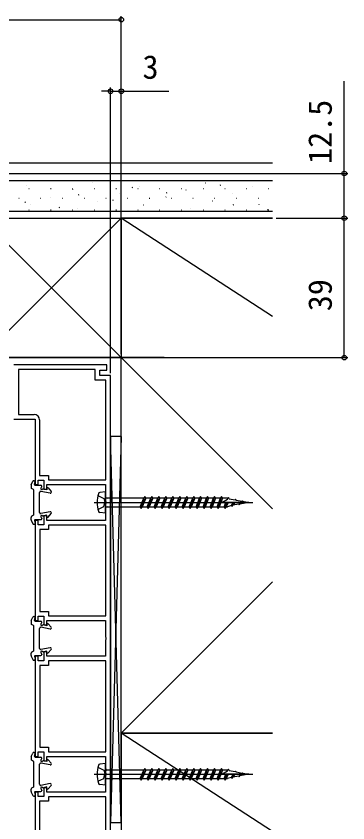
# Model space of a CAD drawing. Units: millimetres, scale not verified. Extents: x -525 to 525, y -808 to 806.
# Drawn here: x 291.1 to 383.7, y -169.5 to 56.1 of the extents above; entities that cross this region are included whole.
import ezdxf
from ezdxf.enums import TextEntityAlignment as Align

# ---------------------------------------------------------------- set-up
doc = ezdxf.new("R2010")
doc.units = ezdxf.units.MM
doc.header["$LTSCALE"] = 4
for name, color, linetype in [('0-3_YKK_11', 7, 'Continuous'), ('0-5_YKK_13', 4, 'Continuous'), ('0-7_YKK_D', 6, 'Continuous'), ('0-9_YSS_K', 3, 'Continuous')]:
    doc.layers.add(name, color=color, linetype=linetype)
doc.styles.add('ＭＳ ゴシック', font='')
doc.styles.get('ＭＳ ゴシック').set_extended_font_data('MS Gothic')

msp = doc.modelspace()

# ---------------------------------------------------------------- linework, layer by layer
at = {"layer": '0-3_YKK_11'}
for points in [[(317.41, -180.397), (317.41, -44.397), (314.41, -44.397), (314.41, -42.897), (316.41, -42.897), (316.41, -41.397), (290.41, -41.397)], [(316.11, -73.597), (316.11, -45.697), (313.11, -45.697), (313.11, -42.697), (291.71, -42.697), (291.71, -55.297), (296.11, -55.297)], [(290.41, -56.597), (296.41, -56.597), (296.41, -74.897), (297.21, -74.897), (297.21, -73.647), (298.81, -73.647), (298.81, -76.147), (299.61, -76.147), (299.61, -74.897), (316.01, -74.897), (316.01, -79.439), (316.13, -79.622), (316.13, -80.172), (316.01, -80.355), (316.01, -84.897), (299.61, -84.897), (299.61, -83.647), (298.81, -83.647), (298.81, -86.147), (297.21, -86.147), (297.21, -84.897), (296.41, -84.897), (296.41, -112.897), (297.21, -112.897), (297.21, -111.647), (298.81, -111.647), (298.81, -114.147), (299.61, -114.147), (299.61, -112.897), (316.01, -112.897), (316.01, -117.439), (316.13, -117.622), (316.13, -118.172)], [(297.61, -56.797), (297.61, -72.347), (300.11, -72.347), (300.11, -73.597), (316.11, -73.597)], [(316.13, -118.172), (316.01, -118.355), (316.01, -122.897), (299.61, -122.897), (299.61, -121.647), (298.81, -121.647), (298.81, -124.147), (297.21, -124.147), (297.21, -122.897), (296.41, -122.897), (296.41, -150.897), (297.21, -150.897), (297.21, -149.647), (298.81, -149.647), (298.81, -152.147), (299.61, -152.147), (299.61, -150.897), (316.01, -150.897), (316.01, -155.439), (316.13, -155.622), (316.13, -156.172), (316.01, -156.355), (316.01, -160.897), (299.61, -160.897), (299.61, -159.647), (298.81, -159.647), (298.81, -162.147), (297.21, -162.147), (297.21, -160.897), (296.41, -160.897), (296.41, -179.197)]]:
    msp.add_lwpolyline(points, dxfattribs=at)
for points in [[(316.11, -111.597), (316.11, -86.197), (300.11, -86.197), (300.11, -87.447), (297.71, -87.447), (297.71, -110.347), (300.11, -110.347), (300.11, -111.597)], [(316.11, -149.597), (316.11, -124.197), (300.11, -124.197), (300.11, -125.447), (297.71, -125.447), (297.71, -148.347), (300.11, -148.347), (300.11, -149.597)], [(297.61, -179.197), (316.11, -179.197), (316.11, -162.197), (300.11, -162.197), (300.11, -163.447), (297.61, -163.447)]]:
    msp.add_lwpolyline(points, close=True, dxfattribs=at)
msp.add_arc((296.11, -56.797), 1.5, 0.00001, 89.99999, dxfattribs=at)
at = {"layer": '0-5_YKK_13'}
for p, q in [((172.51, 15.103), (362.689, 15.103)), ((295.242, -74.934), (295.727, -73.963)), ((295.995, -73.797), (296.21, -73.797)), ((296.215, -74.852), (296.405, -74.043)), ((295.21, -75.068), (295.21, -75.731)), ((295.869, -76.309), (295.351, -75.985)), ((296.01, -83.231), (296.01, -76.563)), ((296.41, -75.097), (297.91, -75.097)), ((298.21, -75.478), (298.21, -75.397)), ((299.61, -76.347), (298.714, -76.123)), ((299.61, -75.947), (299.61, -76.347)), ((299.959, -75.814), (300.834, -76.798)), ((297.61, -82.697), (297.61, -77.097)), ((300.554, -77.292), (297.966, -76.802)), ((316.01, -76.897), (314.45, -77.061)), ((316.01, -82.897), (316.01, -76.897)), ((326.708, -78.727), (316.51, -78.727)), ((325.733, -81.067), (326.708, -78.727)), ((326.01, -81.547), (326.985, -78.247)), ((327.262, -78.727), (326.287, -81.067)), ((328.658, -78.727), (327.262, -78.727)), ((327.683, -81.067), (328.658, -78.727)), ((327.96, -81.547), (328.935, -78.247)), ((329.212, -78.727), (328.237, -81.067)), ((330.608, -78.727), (329.212, -78.727)), ((329.633, -81.067), (330.608, -78.727)), ((329.91, -81.547), (330.885, -78.247)), ((331.162, -78.727), (330.187, -81.067)), ((332.558, -78.727), (331.162, -78.727)), ((331.583, -81.067), (332.558, -78.727)), ((331.86, -81.547), (332.835, -78.247)), ((333.112, -78.727), (332.137, -81.067)), ((334.508, -78.727), (333.112, -78.727)), ((333.533, -81.067), (334.508, -78.727)), ((333.81, -81.547), (334.785, -78.247)), ((335.062, -78.727), (334.087, -81.067)), ((336.458, -78.727), (335.062, -78.727)), ((335.483, -81.067), (336.458, -78.727)), ((335.76, -81.547), (336.735, -78.247)), ((337.012, -78.727), (336.037, -81.067)), ((338.408, -78.727), (337.012, -78.727)), ((337.433, -81.067), (338.408, -78.727)), ((337.71, -81.547), (338.685, -78.247)), ((338.962, -78.727), (337.987, -81.067)), ((340.358, -78.727), (338.962, -78.727)), ((339.383, -81.067), (340.358, -78.727)), ((339.66, -81.547), (340.635, -78.247)), ((340.912, -78.727), (339.937, -81.067)), ((342.308, -78.727), (340.912, -78.727)), ((341.333, -81.067), (342.308, -78.727)), ((341.61, -81.547), (342.585, -78.247)), ((342.862, -78.727), (341.887, -81.067)), ((344.258, -78.727), (342.862, -78.727)), ((343.283, -81.067), (344.258, -78.727)), ((343.56, -81.547), (344.535, -78.247)), ((344.812, -78.727), (343.837, -81.067)), ((346.208, -78.727), (344.812, -78.727)), ((345.233, -81.067), (346.208, -78.727)), ((345.51, -81.547), (346.485, -78.247)), ((346.762, -78.727), (345.787, -81.067)), ((348.158, -78.727), (346.762, -78.727)), ((347.183, -81.067), (348.158, -78.727)), ((347.46, -81.547), (348.435, -78.247)), ((348.712, -78.727), (347.737, -81.067)), ((350.055, -78.727), (348.712, -78.727)), ((350.055, -78.727), (350.229, -78.761)), ((350.112, -78.972), (350.168, -78.867)), ((350.581, -78.83), (352.233, -79.155)), ((312.868, -79.897), (357.168, -79.897)), ((316.51, -81.067), (325.733, -81.067)), ((326.287, -81.067), (327.683, -81.067)), ((328.237, -81.067), (329.633, -81.067)), ((330.187, -81.067), (331.583, -81.067)), ((332.137, -81.067), (333.533, -81.067)), ((334.087, -81.067), (335.483, -81.067)), ((336.037, -81.067), (337.433, -81.067)), ((337.987, -81.067), (339.383, -81.067)), ((339.937, -81.067), (341.333, -81.067)), ((341.887, -81.067), (343.283, -81.067)), ((343.837, -81.067), (345.233, -81.067)), ((345.787, -81.067), (347.183, -81.067)), ((347.737, -81.067), (349.133, -81.067)), ((349.133, -81.067), (349.621, -79.897)), ((349.41, -81.547), (349.936, -79.897)), ((350.227, -79.897), (349.687, -81.067)), ((349.687, -81.067), (350.055, -81.067)), ((351.18, -80.749), (350.055, -81.067)), ((351.18, -80.749), (351.746, -79.897)), ((351.36, -81.059), (351.904, -79.897)), ((352.099, -79.897), (351.58, -80.678)), ((353.206, -80.391), (351.58, -80.678)), ((352.463, -79.2), (354.216, -79.544)), ((353.206, -80.391), (353.824, -79.897)), ((353.206, -80.391), (353.31, -80.572)), ((353.31, -80.572), (353.905, -79.897)), ((356.01, -79.897), (353.517, -80.336)), ((354.004, -79.897), (353.666, -80.168)), ((354.216, -79.544), (354.285, -79.466)), ((354.345, -79.57), (354.285, -79.466)), ((354.345, -79.57), (356.01, -79.897)), ((300.554, -82.502), (297.966, -82.992)), ((299.61, -83.447), (298.714, -83.671)), ((299.61, -83.847), (299.61, -83.447)), ((299.959, -83.98), (300.834, -82.996)), ((316.01, -82.897), (314.45, -82.733)), ((295.21, -84.726), (295.21, -84.063)), ((295.242, -84.86), (295.727, -85.831)), ((295.869, -83.485), (295.351, -83.809)), ((296.215, -84.943), (296.405, -85.752)), ((296.41, -84.697), (297.91, -84.697)), ((298.21, -84.317), (298.21, -84.397)), ((295.995, -85.997), (296.21, -85.997)), ((295.242, -112.934), (295.727, -111.963)), ((295.995, -111.797), (296.21, -111.797)), ((296.215, -112.852), (296.405, -112.043)), ((295.21, -113.068), (295.21, -113.731)), ((295.869, -114.309), (295.351, -113.985)), ((296.01, -121.231), (296.01, -114.563)), ((296.41, -113.097), (297.91, -113.097)), ((300.554, -115.292), (297.966, -114.802)), ((298.21, -113.478), (298.21, -113.397)), ((299.61, -114.347), (298.714, -114.123)), ((299.61, -113.947), (299.61, -114.347)), ((299.959, -113.814), (300.834, -114.798)), ((297.61, -120.697), (297.61, -115.097)), ((295.869, -121.485), (295.351, -121.809)), ((300.554, -120.502), (297.966, -120.992)), ((299.61, -121.447), (298.714, -121.671)), ((299.61, -121.847), (299.61, -121.447)), ((299.959, -121.98), (300.834, -120.996)), ((295.21, -122.726), (295.21, -122.063)), ((295.242, -122.86), (295.727, -123.831)), ((295.995, -123.997), (296.21, -123.997)), ((296.215, -122.943), (296.405, -123.752)), ((296.41, -122.697), (297.91, -122.697)), ((298.21, -122.317), (298.21, -122.397)), ((295.21, -151.068), (295.21, -151.731)), ((295.242, -150.934), (295.727, -149.963)), ((295.995, -149.797), (296.21, -149.797)), ((296.215, -150.852), (296.405, -150.043)), ((296.41, -151.097), (297.91, -151.097)), ((295.869, -152.309), (295.351, -151.985)), ((296.01, -159.231), (296.01, -152.563)), ((297.61, -158.697), (297.61, -153.097)), ((300.554, -153.292), (297.966, -152.802)), ((298.21, -151.478), (298.21, -151.397)), ((299.61, -152.347), (298.714, -152.123)), ((299.61, -151.947), (299.61, -152.347)), ((299.959, -151.814), (300.834, -152.798)), ((316.01, -152.897), (314.45, -153.061)), ((316.01, -158.897), (316.01, -152.897)), ((326.708, -154.727), (316.51, -154.727)), ((325.733, -157.067), (326.708, -154.727)), ((326.01, -157.547), (326.985, -154.247)), ((327.262, -154.727), (326.287, -157.067)), ((328.658, -154.727), (327.262, -154.727)), ((327.683, -157.067), (328.658, -154.727)), ((327.96, -157.547), (328.935, -154.247)), ((329.212, -154.727), (328.237, -157.067)), ((330.608, -154.727), (329.212, -154.727)), ((329.633, -157.067), (330.608, -154.727)), ((329.91, -157.547), (330.885, -154.247)), ((331.162, -154.727), (330.187, -157.067)), ((332.558, -154.727), (331.162, -154.727)), ((331.583, -157.067), (332.558, -154.727)), ((331.86, -157.547), (332.835, -154.247)), ((333.112, -154.727), (332.137, -157.067)), ((334.508, -154.727), (333.112, -154.727)), ((333.533, -157.067), (334.508, -154.727)), ((333.81, -157.547), (334.785, -154.247)), ((335.062, -154.727), (334.087, -157.067)), ((336.458, -154.727), (335.062, -154.727)), ((335.483, -157.067), (336.458, -154.727)), ((335.76, -157.547), (336.735, -154.247)), ((337.012, -154.727), (336.037, -157.067)), ((338.408, -154.727), (337.012, -154.727)), ((337.433, -157.067), (338.408, -154.727)), ((337.71, -157.547), (338.685, -154.247)), ((338.962, -154.727), (337.987, -157.067)), ((340.358, -154.727), (338.962, -154.727)), ((339.383, -157.067), (340.358, -154.727)), ((339.66, -157.547), (340.635, -154.247)), ((340.912, -154.727), (339.937, -157.067)), ((342.308, -154.727), (340.912, -154.727)), ((341.333, -157.067), (342.308, -154.727)), ((341.61, -157.547), (342.585, -154.247)), ((342.862, -154.727), (341.887, -157.067)), ((344.258, -154.727), (342.862, -154.727)), ((343.283, -157.067), (344.258, -154.727)), ((343.56, -157.547), (344.535, -154.247)), ((344.812, -154.727), (343.837, -157.067)), ((346.208, -154.727), (344.812, -154.727)), ((345.233, -157.067), (346.208, -154.727)), ((345.51, -157.547), (346.485, -154.247)), ((346.762, -154.727), (345.787, -157.067)), ((348.158, -154.727), (346.762, -154.727)), ((347.183, -157.067), (348.158, -154.727)), ((347.46, -157.547), (348.435, -154.247)), ((348.712, -154.727), (347.737, -157.067)), ((350.055, -154.727), (348.712, -154.727)), ((350.055, -154.727), (350.229, -154.761)), ((350.112, -154.972), (350.168, -154.867)), ((350.581, -154.83), (352.233, -155.155)), ((352.463, -155.2), (354.216, -155.544)), ((354.216, -155.544), (354.285, -155.466)), ((354.345, -155.57), (354.285, -155.466)), ((354.345, -155.57), (356.01, -155.897)), ((312.868, -155.897), (357.168, -155.897)), ((316.51, -157.067), (325.733, -157.067)), ((326.287, -157.067), (327.683, -157.067)), ((328.237, -157.067), (329.633, -157.067)), ((330.187, -157.067), (331.583, -157.067)), ((332.137, -157.067), (333.533, -157.067)), ((334.087, -157.067), (335.483, -157.067)), ((336.037, -157.067), (337.433, -157.067)), ((337.987, -157.067), (339.383, -157.067)), ((339.937, -157.067), (341.333, -157.067)), ((341.887, -157.067), (343.283, -157.067)), ((343.837, -157.067), (345.233, -157.067)), ((345.787, -157.067), (347.183, -157.067)), ((347.737, -157.067), (349.133, -157.067)), ((349.133, -157.067), (349.621, -155.897)), ((349.41, -157.547), (349.936, -155.897)), ((350.227, -155.897), (349.687, -157.067)), ((349.687, -157.067), (350.055, -157.067)), ((351.18, -156.749), (350.055, -157.067)), ((351.18, -156.749), (351.746, -155.897)), ((351.36, -157.059), (351.904, -155.897)), ((352.099, -155.897), (351.58, -156.678)), ((353.206, -156.391), (351.58, -156.678)), ((353.206, -156.391), (353.824, -155.897)), ((353.206, -156.391), (353.31, -156.572)), ((353.31, -156.572), (353.905, -155.897)), ((356.01, -155.897), (353.517, -156.336)), ((354.004, -155.897), (353.666, -156.168)), ((295.21, -160.726), (295.21, -160.063)), ((295.869, -159.485), (295.351, -159.809)), ((300.554, -158.502), (297.966, -158.992)), ((299.61, -159.447), (298.714, -159.671)), ((299.61, -159.847), (299.61, -159.447)), ((299.959, -159.98), (300.834, -158.996)), ((316.01, -158.897), (314.45, -158.733)), ((295.242, -160.86), (295.727, -161.831)), ((295.995, -161.997), (296.21, -161.997)), ((296.215, -160.943), (296.405, -161.752)), ((296.41, -160.697), (297.91, -160.697)), ((298.21, -160.317), (298.21, -160.397))]:
    msp.add_line(p, q, dxfattribs=at)
for points in [[(313.902, -77.944), (315.52, -78.75), (315.805, -79.895)], [(327.262, -78.727), (326.985, -78.247), (326.708, -78.727)], [(329.212, -78.727), (328.935, -78.247), (328.658, -78.727)], [(331.162, -78.727), (330.885, -78.247), (330.608, -78.727)], [(333.112, -78.727), (332.835, -78.247), (332.558, -78.727)], [(335.062, -78.727), (334.785, -78.247), (334.508, -78.727)], [(337.012, -78.727), (336.735, -78.247), (336.458, -78.727)], [(338.962, -78.727), (338.685, -78.247), (338.408, -78.727)], [(340.912, -78.727), (340.635, -78.247), (340.358, -78.727)], [(342.862, -78.727), (342.585, -78.247), (342.308, -78.727)], [(344.812, -78.727), (344.535, -78.247), (344.258, -78.727)], [(346.762, -78.727), (346.485, -78.247), (346.208, -78.727)], [(348.712, -78.727), (348.435, -78.247), (348.158, -78.727)], [(350.581, -78.83), (350.385, -78.491), (350.168, -78.867)], [(313.902, -81.847), (315.52, -81.04), (315.805, -79.895)], [(325.733, -81.067), (326.01, -81.547), (326.287, -81.067)], [(327.683, -81.067), (327.96, -81.547), (328.237, -81.067)], [(329.633, -81.067), (329.91, -81.547), (330.187, -81.067)], [(331.583, -81.067), (331.86, -81.547), (332.137, -81.067)], [(333.533, -81.067), (333.81, -81.547), (334.087, -81.067)], [(335.483, -81.067), (335.76, -81.547), (336.037, -81.067)], [(337.433, -81.067), (337.71, -81.547), (337.987, -81.067)], [(339.383, -81.067), (339.66, -81.547), (339.937, -81.067)], [(341.333, -81.067), (341.61, -81.547), (341.887, -81.067)], [(343.283, -81.067), (343.56, -81.547), (343.837, -81.067)], [(345.233, -81.067), (345.51, -81.547), (345.787, -81.067)], [(347.183, -81.067), (347.46, -81.547), (347.737, -81.067)], [(356.01, -79.897), (348.51, -79.897), (350.112, -78.972)], [(349.133, -81.067), (349.41, -81.547), (349.687, -81.067)], [(351.18, -80.749), (351.36, -81.059), (351.58, -80.678)], [(352.463, -79.2), (352.335, -78.978), (352.233, -79.155)], [(313.902, -153.944), (315.52, -154.75), (315.805, -155.895)], [(327.262, -154.727), (326.985, -154.247), (326.708, -154.727)], [(329.212, -154.727), (328.935, -154.247), (328.658, -154.727)], [(331.162, -154.727), (330.885, -154.247), (330.608, -154.727)], [(333.112, -154.727), (332.835, -154.247), (332.558, -154.727)], [(335.062, -154.727), (334.785, -154.247), (334.508, -154.727)], [(337.012, -154.727), (336.735, -154.247), (336.458, -154.727)], [(338.962, -154.727), (338.685, -154.247), (338.408, -154.727)], [(340.912, -154.727), (340.635, -154.247), (340.358, -154.727)], [(342.862, -154.727), (342.585, -154.247), (342.308, -154.727)], [(344.812, -154.727), (344.535, -154.247), (344.258, -154.727)], [(346.762, -154.727), (346.485, -154.247), (346.208, -154.727)], [(348.712, -154.727), (348.435, -154.247), (348.158, -154.727)], [(356.01, -155.897), (348.51, -155.897), (350.112, -154.972)], [(350.581, -154.83), (350.385, -154.491), (350.168, -154.867)], [(352.463, -155.2), (352.335, -154.978), (352.233, -155.155)], [(313.902, -157.847), (315.52, -157.04), (315.805, -155.895)], [(325.733, -157.067), (326.01, -157.547), (326.287, -157.067)], [(327.683, -157.067), (327.96, -157.547), (328.237, -157.067)], [(329.633, -157.067), (329.91, -157.547), (330.187, -157.067)], [(331.583, -157.067), (331.86, -157.547), (332.137, -157.067)], [(333.533, -157.067), (333.81, -157.547), (334.087, -157.067)], [(335.483, -157.067), (335.76, -157.547), (336.037, -157.067)], [(337.433, -157.067), (337.71, -157.547), (337.987, -157.067)], [(339.383, -157.067), (339.66, -157.547), (339.937, -157.067)], [(341.333, -157.067), (341.61, -157.547), (341.887, -157.067)], [(343.283, -157.067), (343.56, -157.547), (343.837, -157.067)], [(345.233, -157.067), (345.51, -157.547), (345.787, -157.067)], [(347.183, -157.067), (347.46, -157.547), (347.737, -157.067)], [(349.133, -157.067), (349.41, -157.547), (349.687, -157.067)], [(351.18, -156.749), (351.36, -157.059), (351.58, -156.678)]]:
    msp.add_lwpolyline(points, dxfattribs=at)
for centre, radius, start, end in [((295.995, -74.097), 0.3, 90, 153.43495), ((296.21, -73.997), 0.2, 346.81597, 90), ((295.51, -75.068), 0.3, 153.43495, 180), ((295.51, -75.731), 0.3, 180, 237.99462), ((295.71, -76.563), 0.3, 0, 57.99462), ((296.41, -74.897), 0.2, 166.81597, 270), ((297.91, -75.397), 0.3, 0, 90), ((298.21, -75.997), 0.3, 120, 315.96376), ((297.91, -75.478), 0.3, 300, 0), ((298.641, -76.414), 0.3, 75.96376, 135.96376), ((299.81, -75.947), 0.2, 41.64858, 180), ((297.91, -77.097), 0.3, 79.29046, 180), ((300.61, -76.997), 0.3, 259.29046, 41.64858), ((323.71, -79.897), 10, 165.74792, 194.25208), ((314.502, -77.558), 0.5, 96, 165.74792), ((316.51, -78.227), 0.5, 180, 270), ((316.51, -81.567), 0.5, 90, 180), ((295.71, -83.231), 0.3, 302.00538, 0), ((297.91, -82.697), 0.3, 180, 280.70954), ((300.61, -82.797), 0.3, 318.35142, 100.70954), ((314.502, -82.236), 0.5, 194.25208, 264), ((295.51, -84.063), 0.3, 122.00538, 180), ((295.51, -84.726), 0.3, 180, 206.56505), ((296.41, -84.897), 0.2, 90, 193.18403), ((298.21, -83.797), 0.3, 44.03624, 240), ((297.91, -84.397), 0.3, 270, 0), ((297.91, -84.317), 0.3, 0, 60), ((298.641, -83.38), 0.3, 224.03624, 284.03624), ((299.81, -83.847), 0.2, 180, 318.35142), ((295.995, -85.697), 0.3, 206.56505, 270), ((296.21, -85.797), 0.2, 270, 13.18403), ((295.995, -112.097), 0.3, 90, 153.43495), ((296.21, -111.997), 0.2, 346.81597, 90), ((295.51, -113.068), 0.3, 153.43495, 180), ((295.51, -113.731), 0.3, 180, 237.99462), ((295.71, -114.563), 0.3, 0, 57.99462), ((296.41, -112.897), 0.2, 166.81597, 270), ((297.91, -115.097), 0.3, 79.29046, 180), ((297.91, -113.397), 0.3, 0, 90), ((298.21, -113.997), 0.3, 120, 315.96376), ((297.91, -113.478), 0.3, 300, 0), ((298.641, -114.414), 0.3, 75.96376, 135.96376), ((299.81, -113.947), 0.2, 41.64858, 180), ((300.61, -114.997), 0.3, 259.29046, 41.64858), ((295.51, -122.063), 0.3, 122.00538, 180), ((295.71, -121.231), 0.3, 302.00538, 0), ((297.91, -120.697), 0.3, 180, 280.70954), ((298.21, -121.797), 0.3, 44.03624, 240), ((298.641, -121.38), 0.3, 224.03624, 284.03624), ((300.61, -120.797), 0.3, 318.35142, 100.70954), ((295.51, -122.726), 0.3, 180, 206.56505), ((295.995, -123.697), 0.3, 206.56505, 270), ((296.41, -122.897), 0.2, 90, 193.18403), ((296.21, -123.797), 0.2, 270, 13.18403), ((297.91, -122.397), 0.3, 270, 0), ((297.91, -122.317), 0.3, 0, 60), ((299.81, -121.847), 0.2, 180, 318.35142), ((295.51, -151.068), 0.3, 153.43495, 180), ((295.995, -150.097), 0.3, 90, 153.43495), ((296.21, -149.997), 0.2, 346.81597, 90), ((296.41, -150.897), 0.2, 166.81597, 270), ((297.91, -151.397), 0.3, 0, 90), ((295.51, -151.731), 0.3, 180, 237.99462), ((295.71, -152.563), 0.3, 0, 57.99462), ((297.91, -153.097), 0.3, 79.29046, 180), ((298.21, -151.997), 0.3, 120, 315.96376), ((297.91, -151.478), 0.3, 300, 0), ((298.641, -152.414), 0.3, 75.96376, 135.96376), ((299.81, -151.947), 0.2, 41.64858, 180), ((300.61, -152.997), 0.3, 259.29046, 41.64858), ((314.502, -153.558), 0.5, 96, 165.74792), ((323.71, -155.897), 10, 165.74792, 194.25208), ((316.51, -154.227), 0.5, 180, 270), ((316.51, -157.567), 0.5, 90, 180), ((295.51, -160.063), 0.3, 122.00538, 180), ((295.71, -159.231), 0.3, 302.00538, 0), ((297.91, -158.697), 0.3, 180, 280.70954), ((298.21, -159.797), 0.3, 44.03624, 240), ((297.91, -160.317), 0.3, 0, 60), ((298.641, -159.38), 0.3, 224.03624, 284.03624), ((299.81, -159.847), 0.2, 180, 318.35142), ((300.61, -158.797), 0.3, 318.35142, 100.70954), ((314.502, -158.236), 0.5, 194.25208, 264), ((295.51, -160.726), 0.3, 180, 206.56505), ((295.995, -161.697), 0.3, 206.56505, 270), ((296.41, -160.897), 0.2, 90, 193.18403), ((296.21, -161.797), 0.2, 270, 13.18403), ((297.91, -160.397), 0.3, 270, 0)]:
    msp.add_arc(centre, radius, start, end, dxfattribs=at)
at = {"layer": '0-7_YKK_D'}
for p, q in [((163.91, 55.103), (320.41, 55.103)), ((320.41, 0.603), (320.41, 56.103)), ((317.41, -43.697), (317.41, 36.103)), ((320.41, -38.397), (320.41, 36.103)), ((317.41, 35.103), (314.86, 35.103)), ((317.41, 35.103), (320.41, 35.103)), ((320.41, 35.103), (333.726, 35.103)), ((362.694, 12.103), (383.689, 12.103)), ((363.689, -0.397), (383.689, -0.397)), ((363.689, -0.397), (383.689, -0.397)), ((382.689, -39.397), (382.689, -0.397)), ((320.415, -39.397), (383.689, -39.397))]:
    msp.add_line(p, q, dxfattribs=at)
msp.add_lwpolyline([(382.689, -0.397), (382.689, 12.103), (382.689, 37.903)], dxfattribs=at)
for centre in [(320.41, 55.103), (317.41, 35.103), (320.41, 35.103), (382.689, 12.103), (382.689, -0.397), (382.689, -0.397), (382.689, -39.397)]:
    msp.add_circle(centre, 0.637, dxfattribs=at)
at = {"layer": '0-9_YSS_K'}
for p, q in [((176.41, 12.103), (362.689, 12.103)), ((176.41, 10.103), (362.689, 10.103)), ((312.445, 9.645), (312.464, 9.652)), ((343.969, 9.444), (343.987, 9.451)), ((293.846, 8.741), (293.865, 8.747)), ((294.617, 7.907), (294.717, 7.907)), ((300.697, 7.907), (300.797, 7.907)), ((306.777, 7.907), (306.877, 7.907)), ((306.865, 7.669), (306.884, 7.675)), ((312.857, 7.907), (312.957, 7.907)), ((318.937, 7.907), (319.037, 7.907)), ((323.461, 8.197), (323.628, 8.307)), ((325.017, 7.907), (325.117, 7.907)), ((325.464, 8.573), (325.483, 8.58)), ((331.097, 7.907), (331.197, 7.907)), ((333.066, 6.719), (333.233, 6.829)), ((337.177, 7.907), (337.277, 7.907)), ((338.482, 7.501), (338.501, 7.508)), ((343.257, 7.907), (343.357, 7.907)), ((348.05, 8.801), (348.217, 8.911)), ((349.337, 7.907), (349.437, 7.907)), ((355.417, 7.907), (355.517, 7.907)), ((356.987, 8.372), (357.006, 8.379)), ((361.497, 7.907), (361.597, 7.907)), ((291.767, 5.157), (291.867, 5.157)), ((297.847, 5.157), (297.947, 5.157)), ((300.625, 5.459), (300.643, 5.466)), ((303.927, 5.157), (304.027, 5.157)), ((308.477, 6.115), (308.644, 6.225)), ((310.007, 5.157), (310.107, 5.157)), ((316.087, 5.157), (316.187, 5.157)), ((318.082, 4.637), (318.249, 4.747)), ((319.883, 6.597), (319.902, 6.604)), ((322.167, 5.157), (322.267, 5.157)), ((328.247, 5.157), (328.347, 5.157)), ((332.902, 5.525), (332.921, 5.532)), ((334.327, 5.157), (334.427, 5.157)), ((340.407, 5.157), (340.507, 5.157)), ((346.487, 5.157), (346.587, 5.157)), ((351.501, 6.43), (351.52, 6.436)), ((352.567, 5.157), (352.667, 5.157)), ((358.647, 5.157), (358.747, 5.157)), ((293.493, 4.033), (293.66, 4.143)), ((295.138, 3.516), (295.157, 3.523)), ((303.099, 2.555), (303.265, 2.665)), ((308.157, 2.444), (308.176, 2.451)), ((313.643, 4.387), (313.662, 4.394)), ((326.662, 3.315), (326.68, 3.322)), ((345.92, 4.453), (345.939, 4.46)), ((351.66, 3.354), (351.827, 3.465)), ((358.939, 3.382), (358.958, 3.388)), ((176.41, 1.603), (362.689, 1.603)), ((294.617, 1.927), (294.717, 1.927)), ((300.697, 1.927), (300.797, 1.927)), ((306.777, 1.927), (306.877, 1.927)), ((312.857, 1.927), (312.957, 1.927)), ((318.937, 1.927), (319.037, 1.927)), ((325.017, 1.927), (325.117, 1.927)), ((331.097, 1.927), (331.197, 1.927)), ((337.177, 1.927), (337.277, 1.927)), ((339.68, 2.244), (339.699, 2.25)), ((343.257, 1.927), (343.357, 1.927)), ((349.337, 1.927), (349.437, 1.927)), ((355.417, 1.927), (355.517, 1.927)), ((361.265, 1.876), (361.432, 1.987)), ((361.497, 1.927), (361.597, 1.927)), ((176.41, -0.397), (362.689, -0.397)), ((185.41, -0.397), (325.41, -0.397)), ((320.41, -39.397), (281.41, -0.397)), ((281.41, -39.397), (320.415, -0.4)), ((332.41, -0.397), (320.41, -0.397)), ((362.689, -27.879), (320.41, -0.397)), ((332.41, -0.397), (362.689, -0.397)), ((185.41, -39.397), (320.41, -39.397)), ((320.362, -144.4), (320.415, -39.397)), ((332.415, -39.397), (320.415, -39.397)), ((362.689, -81.671), (320.415, -39.397)), ((320.41, -169.397), (317.41, -61.397)), ((320.41, -61.397), (317.41, -169.397)), ((362.689, -102.072), (320.362, -144.4)), ((320.362, -144.4), (362.641, -144.4)), ((362.689, -171.879), (320.41, -144.397))]:
    msp.add_line(p, q, dxfattribs=at)
for points in [[(320.41, -39.397), (281.41, -39.397), (281.41, -0.397), (320.41, -0.397)], [(320.41, -169.397), (320.41, -61.397), (317.41, -61.397), (317.41, -169.397)]]:
    msp.add_lwpolyline(points, close=True, dxfattribs=at)
for points in [[(362.689, -0.397), (320.415, -0.397), (320.415, -39.397), (362.689, -39.397)], [(320.362, -144.4), (320.415, -39.397), (362.689, -39.397)], [(362.641, -144.4), (320.362, -144.4), (320.415, -183.397), (357.694, -183.397)]]:
    msp.add_lwpolyline(points, dxfattribs=at)

# ---------------------------------------------------------------- texts
at = {"layer": '0-7_YKK_D', "style": 'ＭＳ ゴシック'}
msp.add_text('3', height=6.598, dxfattribs=at).set_placement((326.345, 36.603), align=Align.BOTTOM_LEFT)
for s, p in [('12.5', (381.189, 14.772)), ('39', (381.189, -26.417))]:
    msp.add_text(s, height=6.598, rotation=90, dxfattribs=at).set_placement(p, align=Align.BOTTOM_LEFT)

doc.saveas('drawing.dxf')
